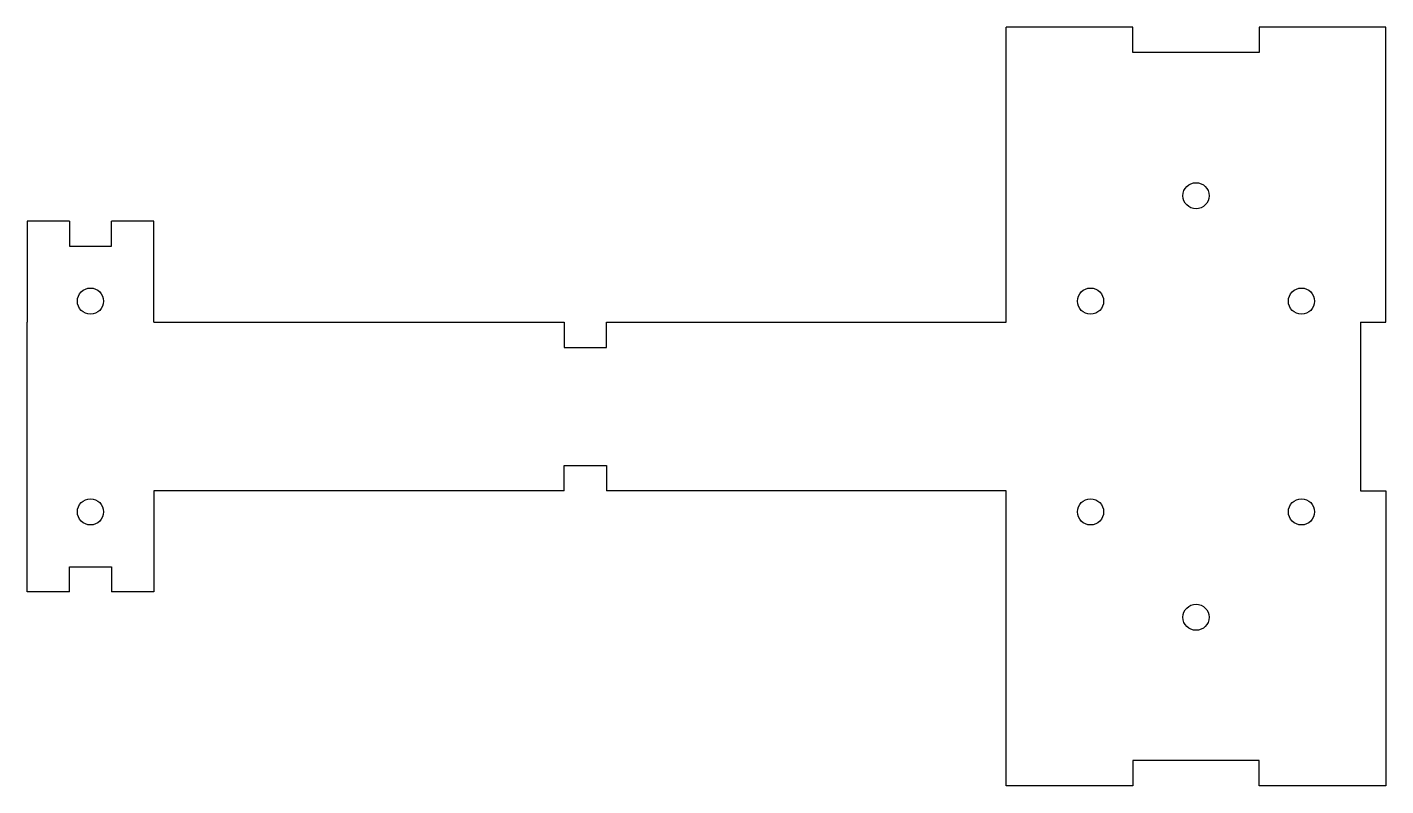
# Model space of a CAD drawing. Extents: x -46 to 116, y -45 to 45.
import ezdxf

# ---------------------------------------------------------------- set-up
doc = ezdxf.new("R2010")
doc.units = 0
doc.layers.add('Shape2DView022', color=7, linetype='CONTINUOUS')

msp = doc.modelspace()

# ---------------------------------------------------------------- linework, layer by layer
at = {"layer": 'Shape2DView022'}
for p, q in [((70.5, 10), (70.5, 45)), ((85.5, 45), (70.5, 45)), ((85.5, 42), (85.5, 45)), ((100.5, 45), (100.5, 42)), ((115.5, 45), (100.5, 45)), ((115.5, 10), (115.5, 45)), ((100.5, 42), (85.5, 42)), ((-40.5606, 22), (-45.5606, 22)), ((-45.5606, 22), (-45.5606, 10)), ((-40.5606, 22), (-40.5606, 19)), ((-30.5606, 22), (-35.5606, 22)), ((-35.5606, 19), (-35.5606, 22)), ((-30.5606, 10), (-30.5606, 22)), ((-40.5606, 19), (-35.5606, 19)), ((-45.5606, -10), (-45.5606, 10)), ((-30.5606, 10), (18.1, 10)), ((18.1, 10), (18.1, 7)), ((23.1, 7), (23.1, 10)), ((23.1, 10), (70.5, 10)), ((112.5, 10), (115.5, 10)), ((112.5, 10), (112.5, -10)), ((18.1, 7), (23.1, 7)), ((18.1, -10), (18.1, -7)), ((18.1, -7), (23.1, -7)), ((23.1, -7), (23.1, -10)), ((-45.5606, -22), (-45.5606, -10)), ((-30.5606, -10), (-30.5606, -22)), ((18.1, -10), (-30.5606, -10)), ((70.5, -10), (23.1, -10)), ((70.5, -45), (70.5, -10)), ((112.5, -10), (115.5, -10)), ((115.5, -10), (115.5, -45)), ((-40.5606, -22), (-40.5606, -19)), ((-40.5606, -19), (-35.5606, -19)), ((-35.5606, -19), (-35.5606, -22)), ((-40.5606, -22), (-45.5606, -22)), ((-30.5606, -22), (-35.5606, -22)), ((100.5, -42), (85.5, -42)), ((85.5, -42), (85.5, -45)), ((100.5, -45), (100.5, -42)), ((85.5, -45), (70.5, -45)), ((115.5, -45), (100.5, -45))]:
    msp.add_line(p, q, dxfattribs=at)
for centre in [(93, 25), (-38.0606, 12.5), (80.5, 12.5), (105.5, 12.5), (-38.0606, -12.5), (80.5, -12.5), (105.5, -12.5), (93, -25)]:
    msp.add_circle(centre, 1.55, dxfattribs=at)

doc.saveas('drawing.dxf')
